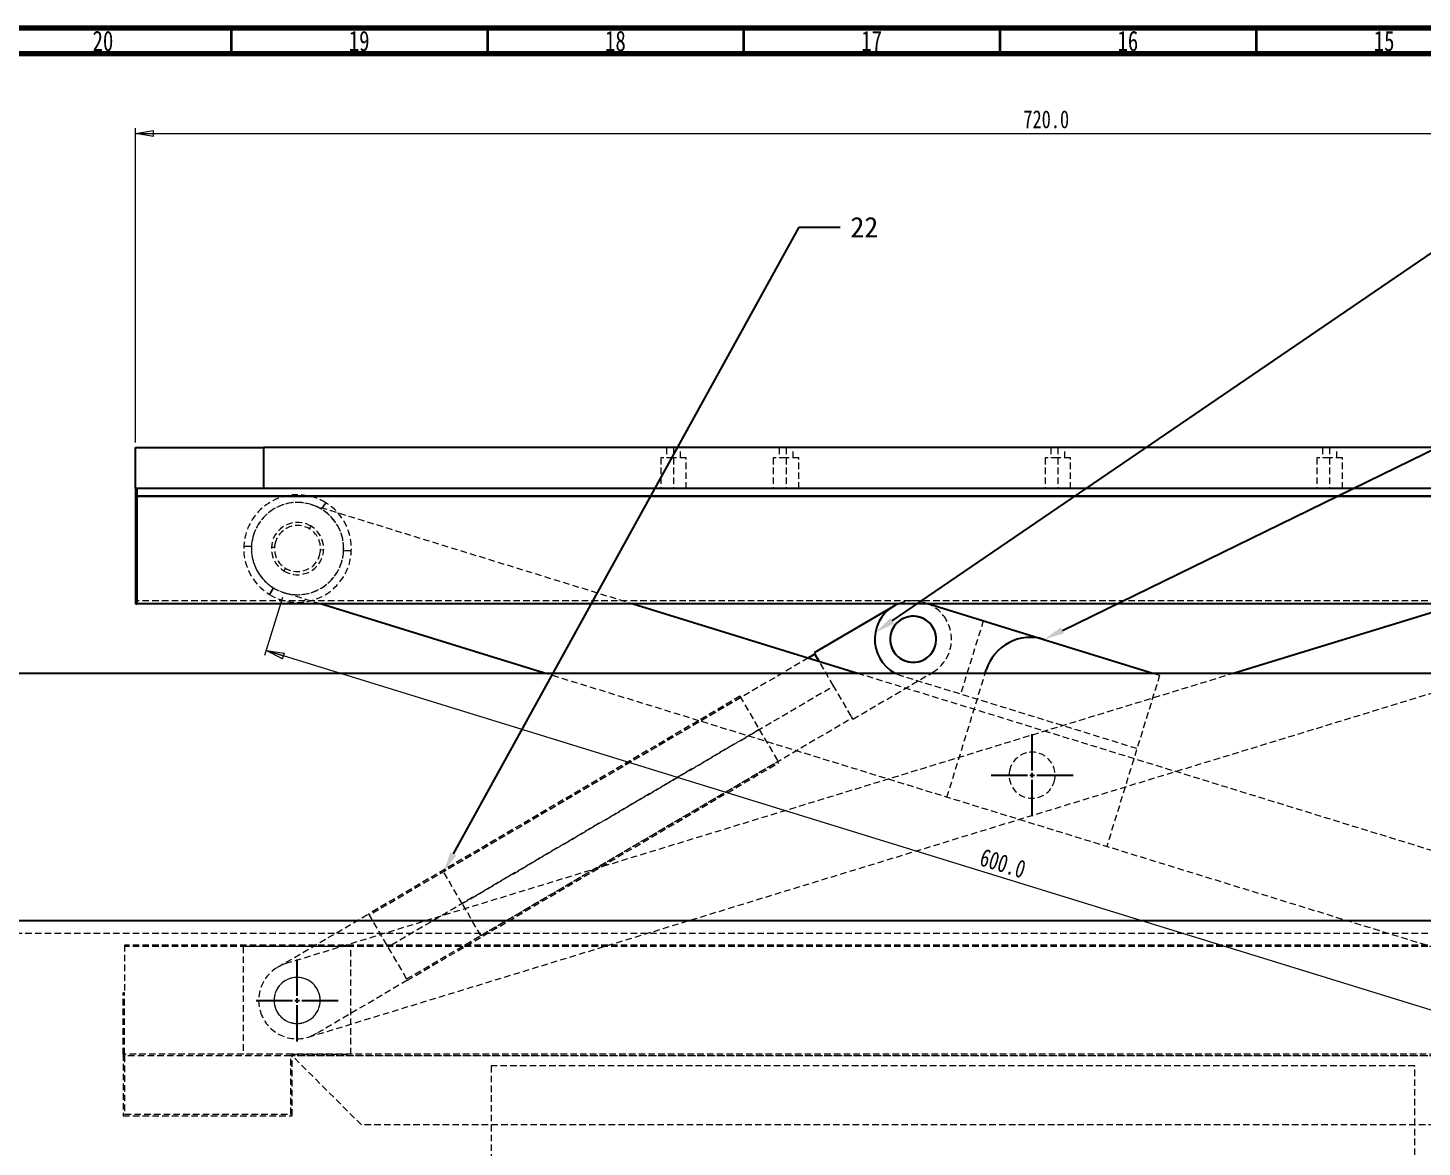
# Model space of a CAD drawing. Header units: millimetres. Extents: x 15 to 1184, y 5 to 836.
# Drawn here: x 209.8 to 481.8, y 617.6 to 836 of the extents above; entities that cross this region are included whole.
import ezdxf
from ezdxf import colors
from ezdxf.entities.mleader import LeaderData, LeaderLine
from ezdxf.math import Vec2, Vec3

# ---------------------------------------------------------------- set-up
doc = ezdxf.new("R2010")
doc.units = ezdxf.units.MM
doc.linetypes.add('CENTER2', pattern=[28.575, 19.05, -3.175, 3.175, -3.175])
doc.linetypes.add('HIDDEN', pattern=[1.905, 1.27, -0.635])
doc.styles.add('SLDTEXTSTYLE0', font='TXT', dxfattribs={"width": 0.75})
doc.dimstyles.new('SLDDIMSTYLE0', dxfattribs={"dimtxt": 3.5, "dimasz": 3.556, "dimexe": 0, "dimexo": 0.0625, "dimgap": 0.875, "dimtad": 1, "dimdec": 1, "dimlfac": 2, "dimrnd": 1e-09, "dimzin": 4, "dimdsep": 46, "dimtxsty": 'SLDTEXTSTYLE0', "dimblk1": 'CLOSED', "dimblk2": 'CLOSED', "dimsah": 1, "dimcen": 0.09, "dimadec": 0, "dimazin": 1, "dimtfac": 1, "dimtdec": 1, "dimtofl": 0, "dimtmove": 0, "dimatfit": 3, "dimldrblk": 'CLOSED', "dimfxl": 1, "dimfrac": 2, "dimtolj": 1, "dimtzin": 12, "dimarcsym": 0})

# ---------------------------------------------------------------- blocks, each defined once
blk = doc.blocks.new('_Closed')
at = {"color": 0, "linetype": 'ByBlock', "lineweight": -2}
for p, q in [((-1, 0.166667), (0, 0)), ((-1, 0.166667), (-1, -0.166667)), ((0, 0), (-1, -0.166667)), ((0, 0), (-1, 0))]:
    blk.add_line(p, q, dxfattribs=at)
blk = doc.blocks.new('_D_2')
at = {"color": 7, "linetype": 'Continuous', "lineweight": 0, "transparency": 16777216}
for p, q in [((230.76, 755.09), (230.76, 816.4)), ((590.76, 755.09), (590.76, 816.4)), ((230.76, 815.4), (590.76, 815.4))]:
    blk.add_line(p, q, dxfattribs=at)
at = {"color": 7, "linetype": 'Continuous', "lineweight": 18, "transparency": 16777216, "xscale": 3.556, "yscale": 3.556}
for p, rotation in [((230.76, 815.4, -3.74), 179.9999999999998), ((590.76, 815.4, -3.74), 359.9999999999998)]:
    blk.add_blockref('_Closed', p, dxfattribs=dict(at, rotation=rotation))
at = {"color": 7, "linetype": 'Continuous', "lineweight": 18, "transparency": 16777216, "insert": (404.03, 819.92), "char_height": 3.5, "attachment_point": 1, "style": 'SLDTEXTSTYLE0'}
blk.add_mtext('720.0', dxfattribs=at)
blk = doc.blocks.new('_D_8')
at = {"color": 7, "linetype": 'Continuous', "lineweight": 0, "transparency": 16777216}
for p, q in [((259.45, 724.84), (255.96, 713.53)), ((542.91, 626.01), (256.25, 714.48)), ((546.11, 636.37), (542.62, 625.06))]:
    blk.add_line(p, q, dxfattribs=at)
at = {"color": 7, "linetype": 'Continuous', "lineweight": 18, "transparency": 16777216, "xscale": 3.556, "yscale": 3.556}
for p, rotation in [((256.25, 714.48, -3.74), 162.8488047369223), ((542.91, 626.01, -3.74), 342.8488047369224)]:
    blk.add_blockref('_Closed', p, dxfattribs=dict(at, rotation=rotation))
at = {"color": 7, "linetype": 'Continuous', "lineweight": 18, "transparency": 16777216, "insert": (396.29, 675.98), "char_height": 3.5, "attachment_point": 1, "rotation": 342.8488, "style": 'SLDTEXTSTYLE0'}
blk.add_mtext('600.0', dxfattribs=at)
blk = doc.blocks.new('*U38')
at = {"color": 0, "linetype": 'CENTER2', "transparency": 16777216}
for p, q in [((0, 0.9), (0, 8)), ((-8, 0), (-0.9, 0)), ((0.9, 0), (8, 0)), ((0, -8), (0, -0.9))]:
    blk.add_line(p, q, dxfattribs=at)
at = {"color": 0, "linetype": 'Continuous', "transparency": 16777216}
for p, q in [((-0.45, 0), (0.45, 0)), ((0, -0.45), (0, 0.45))]:
    blk.add_line(p, q, dxfattribs=at)
blk = doc.blocks.new('*U39')
at = {"color": 0, "linetype": 'CENTER2', "transparency": 16777216}
for p, q in [((0, 0.9), (0, 8)), ((-8, 0), (-0.9, 0)), ((0.9, 0), (8, 0)), ((0, -8), (0, -0.9))]:
    blk.add_line(p, q, dxfattribs=at)
at = {"color": 0, "linetype": 'Continuous', "transparency": 16777216}
for p, q in [((-0.45, 0), (0.45, 0)), ((0, -0.45), (0, 0.45))]:
    blk.add_line(p, q, dxfattribs=at)

msp = doc.modelspace()

# ---------------------------------------------------------------- linework, layer by layer
at = {"color": 7, "linetype": 'Continuous', "lineweight": 70}
for p, q in [((15, 836), (1184, 836)), ((20, 831), (1179, 831))]:
    msp.add_line(p, q, dxfattribs=at)
at = {"color": 7, "linetype": 'Continuous', "lineweight": 35}
for p, q in [((249.5, 831), (249.5, 836)), ((299.5, 831), (299.5, 836)), ((349.5, 831), (349.5, 836)), ((399.5, 831), (399.5, 836)), ((449.5, 831), (449.5, 836))]:
    msp.add_line(p, q, dxfattribs=at)
at = {"color": 7, "linetype": 'Continuous', "lineweight": 25}
for p, q in [((230.756, 746.091), (230.756, 754.091)), ((230.756, 754.091), (255.756, 754.091)), ((255.756, 754.091), (255.756, 746.091)), ((565.756, 754.091), (255.756, 754.091)), ((255.756, 746.091), (230.756, 746.091)), ((230.756, 746.091), (230.756, 723.591)), ((231.056, 746.091), (231.056, 723.591)), ((231.056, 746.091), (231.056, 744.591)), ((565.756, 746.091), (255.756, 746.091)), ((231.056, 744.591), (231.056, 723.591)), ((561.056, 744.591), (231.056, 744.591)), ((231.056, 744.591), (561.056, 744.591)), ((230.756, 723.591), (231.056, 723.591)), ((561.056, 723.591), (231.056, 723.591)), ((310.606, 710.094), (266.872, 723.591)), ((327.911, 723.591), (371.645, 710.094)), ((378.726, 723.159), (363.197, 714.056)), ((385.586, 723.591), (408.044, 716.66)), ((489.265, 723.591), (445.203, 710.094)), ((408.044, 716.66), (429.321, 710.094)), ((363.349, 713.797), (362.071, 713.048)), ((363.197, 714.056), (363.531, 713.486)), ((364.167, 712.401), (363.531, 713.486)), ((199.057, 710.094), (601.557, 710.094)), ((396.598, 710.094), (396.79, 710.714)), ((199.057, 661.783), (601.557, 661.783))]:
    msp.add_line(p, q, dxfattribs=at)
at = {"color": 7, "linetype": 'HIDDEN', "lineweight": 18}
for p, q in [((255.756, 746.091), (255.756, 754.091)), ((334.381, 754.091), (334.381, 752.091)), ((335.756, 754.091), (335.756, 752.091)), ((335.756, 754.091), (335.756, 752.091)), ((337.131, 752.091), (337.131, 754.091)), ((356.348, 754.091), (356.348, 752.091)), ((357.723, 754.091), (357.723, 752.091)), ((357.723, 754.091), (357.723, 752.091)), ((357.723, 754.091), (357.723, 752.091)), ((357.723, 754.091), (357.723, 752.091)), ((359.098, 752.091), (359.098, 754.091)), ((409.381, 754.091), (409.381, 752.091)), ((410.756, 754.091), (410.756, 752.091)), ((410.756, 754.091), (410.756, 752.091)), ((410.756, 754.091), (410.756, 752.091)), ((410.756, 754.091), (410.756, 752.091)), ((412.131, 752.091), (412.131, 754.091)), ((462.414, 754.091), (462.414, 752.091)), ((463.789, 754.091), (463.789, 752.091)), ((463.789, 754.091), (463.789, 752.091)), ((463.789, 754.091), (463.789, 752.091)), ((463.789, 754.091), (463.789, 752.091)), ((465.164, 752.091), (465.164, 754.091)), ((335.756, 752.091), (333.256, 752.091)), ((333.256, 752.091), (333.256, 746.091)), ((335.756, 752.091), (335.756, 746.091)), ((335.756, 752.091), (335.756, 746.091)), ((338.256, 752.091), (335.756, 752.091)), ((338.256, 746.091), (338.256, 752.091)), ((357.723, 752.091), (355.223, 752.091)), ((355.223, 752.091), (355.223, 746.091)), ((357.723, 752.091), (357.723, 746.091)), ((357.723, 752.091), (357.723, 746.091)), ((360.223, 752.091), (357.723, 752.091)), ((357.723, 752.091), (357.723, 746.091)), ((357.723, 752.091), (357.723, 746.091)), ((360.223, 746.091), (360.223, 752.091)), ((410.756, 752.091), (408.256, 752.091)), ((408.256, 752.091), (408.256, 746.091)), ((410.756, 752.091), (410.756, 746.091)), ((410.756, 752.091), (410.756, 746.091)), ((413.256, 752.091), (410.756, 752.091)), ((410.756, 752.091), (410.756, 746.091)), ((410.756, 752.091), (410.756, 746.091)), ((413.256, 746.091), (413.256, 752.091)), ((463.789, 752.091), (461.289, 752.091)), ((461.289, 752.091), (461.289, 746.091)), ((463.789, 752.091), (463.789, 746.091)), ((463.789, 752.091), (463.789, 746.091)), ((466.289, 752.091), (463.789, 752.091)), ((463.789, 752.091), (463.789, 746.091)), ((463.789, 752.091), (463.789, 746.091)), ((466.289, 746.091), (466.289, 752.091)), ((265.051, 742.99), (327.911, 723.591)), ((267.101, 742.064), (267.885, 743.342)), ((267.885, 743.342), (267.101, 742.064)), ((264.749, 738.227), (265.062, 738.739)), ((264.749, 738.227), (265.062, 738.739)), ((253.405, 734.77), (251.906, 734.833)), ((251.906, 734.833), (253.405, 734.77)), ((257.901, 734.58), (257.301, 734.606)), ((257.901, 734.58), (257.301, 734.606)), ((266.893, 734.201), (267.492, 734.176)), ((266.893, 734.201), (267.492, 734.176)), ((271.389, 734.011), (272.888, 733.948)), ((272.888, 733.948), (271.389, 734.011)), ((260.045, 730.554), (259.731, 730.043)), ((260.045, 730.554), (259.731, 730.043)), ((257.693, 726.718), (256.909, 725.439)), ((256.909, 725.439), (257.693, 726.718)), ((561.056, 724.191), (231.056, 724.191)), ((266.872, 723.591), (259.743, 725.791)), ((384.73, 723.855), (385.586, 723.591)), ((396.199, 720.315), (391.776, 705.982)), ((362.071, 713.048), (290.881, 671.319)), ((445.203, 710.094), (260.108, 653.394)), ((264.501, 639.051), (496.416, 710.094)), ((546.402, 637.323), (310.606, 710.094)), ((366.99, 707.586), (364.167, 712.401)), ((370.782, 701.116), (386.311, 710.218)), ((371.645, 710.094), (551.71, 654.522)), ((389.12, 685.863), (396.598, 710.094)), ((429.321, 710.094), (430.618, 709.693)), ((294.522, 665.107), (366.99, 707.586)), ((294.522, 665.107), (366.99, 707.586)), ((370.448, 701.686), (366.99, 707.586)), ((426.195, 695.36), (380.307, 709.522)), ((430.618, 709.693), (420.295, 676.242)), ((348.704, 705.561), (276.236, 663.082)), ((348.855, 705.302), (276.388, 662.823)), ((348.704, 705.561), (352.496, 699.09)), ((298.163, 658.896), (370.631, 701.374)), ((370.448, 701.686), (370.782, 701.116)), ((352.496, 699.09), (280.029, 656.612)), ((352.496, 699.09), (280.029, 656.612)), ((352.496, 699.09), (280.029, 656.612)), ((352.496, 699.09), (280.029, 656.612)), ((352.496, 699.09), (356.289, 692.62)), ((283.67, 650.4), (356.138, 692.879)), ((283.822, 650.142), (356.289, 692.62)), ((294.522, 665.107), (290.881, 671.319)), ((298.163, 658.896), (294.522, 665.107)), ((258.512, 652.693), (276.236, 663.082)), ((276.236, 663.082), (283.822, 650.142)), ((543.914, 659.283), (204.201, 659.283)), ((561.056, 657.022), (228.656, 657.022)), ((228.656, 657.022), (228.656, 647.722)), ((561.056, 656.722), (228.656, 656.722)), ((251.805, 656.722), (251.805, 635.722)), ((272.805, 656.722), (251.805, 656.722)), ((272.805, 635.722), (272.805, 656.722)), ((228.656, 647.722), (228.356, 647.722)), ((228.356, 635.722), (228.356, 647.722)), ((228.656, 635.722), (228.656, 647.722)), ((283.822, 650.142), (266.097, 639.752)), ((228.656, 635.722), (228.356, 635.722)), ((261.356, 635.722), (228.356, 635.722)), ((228.356, 635.722), (228.356, 623.722)), ((228.656, 635.722), (228.656, 635.422)), ((261.056, 635.422), (228.656, 635.422)), ((228.656, 635.422), (228.656, 624.022)), ((528.656, 635.422), (261.056, 635.422)), ((261.056, 624.022), (261.056, 635.422)), ((261.356, 635.722), (272.805, 635.722)), ((528.356, 635.722), (261.356, 635.722)), ((261.356, 623.722), (261.356, 635.722)), ((274.856, 621.922), (261.356, 635.422)), ((528.356, 635.422), (261.356, 635.422)), ((480.416, 633.427), (300.204, 633.427)), ((300.204, 633.427), (300.204, 621.922)), ((480.416, 621.922), (480.416, 633.427)), ((228.356, 623.722), (261.356, 623.722)), ((228.656, 624.022), (261.056, 624.022)), ((514.856, 621.922), (274.856, 621.922)), ((300.204, 621.922), (300.204, 598.927)), ((480.416, 598.927), (480.416, 621.922))]:
    msp.add_line(p, q, dxfattribs=at)
at = {"color": 7, "linetype": 'HIDDEN', "lineweight": 18, "flags": 128}
for points in [[(380.307, 709.522), (379.213, 709.956), (378.947, 710.094)], [(266.097, 639.752), (265.038, 639.238), (264.501, 639.051)]]:
    msp.add_lwpolyline(points, dxfattribs=at)
at = {"color": 7, "linetype": 'HIDDEN', "lineweight": 18}
for centre, radius, start, end in [((262.397, 734.391), 10.5, 58.48871, 238.48871), ((262.397, 734.391), 9, 58.48871, 238.48871), ((262.397, 734.391), 9, 58.48871, 238.48871), ((262.397, 734.391), 9, 72.8488, 162.8488), ((262.397, 734.391), 10.5, 238.48871, 58.48871), ((262.397, 734.391), 9, 357.58393, 72.8488), ((262.397, 734.391), 9, 357.58393, 72.8488), ((262.397, 734.391), 9, 238.48871, 58.48871), ((262.397, 734.391), 9, 238.48871, 58.48871), ((262.397, 734.391), 5.1, 58.48871, 238.48871), ((262.397, 734.391), 4.5, 342.8488, 162.8488), ((262.397, 734.391), 5.1, 238.48871, 58.48871), ((262.397, 734.391), 9, 162.8488, 252.8488), ((262.397, 734.391), 4.5, 162.8488, 342.8488), ((262.397, 734.391), 9, 252.8488, 357.58393), ((262.397, 734.391), 9, 252.8488, 357.58393), ((382.518, 716.689), 7.5, 72.8488, 113.031), ((382.518, 716.689), 7.5, 30.37768, 72.8488), ((382.518, 716.689), 7.5, 300.37768, 30.37768), ((405.726, 690.157), 4.5, 342.8488, 162.8488), ((405.726, 690.157), 4.5, 162.8488, 342.8488), ((262.305, 646.222), 7.5, 107.03131, 197.03131), ((262.305, 646.222), 4.5, 17.03131, 197.03131), ((262.305, 646.222), 4.5, 0, 180), ((262.305, 646.222), 4.5, 197.03131, 17.03131), ((262.305, 646.222), 4.5, 180, 0), ((262.305, 646.222), 7.5, 197.03131, 287.03131)]:
    msp.add_arc(centre, radius, start, end, dxfattribs=at)
at = {"color": 7, "linetype": 'Continuous', "lineweight": 25}
for centre, radius, start, end in [((382.518, 716.689), 7.5, 113.031, 241.562), ((382.518, 716.689), 4.5, 360, 180), ((382.518, 716.689), 4.5, 360, 180), ((382.518, 716.689), 4.5, 342.8488, 162.8488), ((382.518, 716.689), 4.5, 162.8488, 342.8488), ((382.518, 716.689), 4.5, 180, 360), ((382.518, 716.689), 4.5, 180, 360), ((405.39, 708.06), 9, 72.8488, 162.8488)]:
    msp.add_arc(centre, radius, start, end, dxfattribs=at)

# ---------------------------------------------------------------- block references
at = {"linetype": 'CENTER2'}
for name, p in [('*U38', (405.726, 690.157)), ('*U39', (262.305, 646.222))]:
    msp.add_blockref(name, p, dxfattribs=at)

# ---------------------------------------------------------------- texts
at = {"color": 7, "linetype": 'Continuous', "lineweight": 0, "char_height": 3.9687, "attachment_point": 2, "style": 'SLDTEXTSTYLE0'}
for s, insert in [('20', (224.42, 835.438)), ('19', (274.42, 835.438)), ('18', (324.42, 835.438)), ('17', (374.42, 835.438)), ('16', (424.42, 835.438)), ('15', (474.42, 835.438))]:
    msp.add_mtext(s, dxfattribs=dict(at, insert=insert))

# ---------------------------------------------------------------- dimensions: what is measured, and where the dimension line sits
at = {"color": 7, "linetype": 'Continuous', "lineweight": 18}
dim = msp.add_linear_dim(base=(590.756, 815.404), p1=(230.756, 754.091), p2=(590.756, 754.091), dimstyle='SLDDIMSTYLE0', dxfattribs=at)
dim.commit()
dim.dimension.update_dxf_attribs({"geometry": '_D_2', "text_midpoint": (409.845, 815.404), "dimtype": 160})
dim = msp.add_linear_dim(base=(256.252, 714.481), p1=(546.402, 637.323), p2=(259.743, 725.791), angle=342.8488, dimstyle='SLDDIMSTYLE0', dxfattribs=at)
dim.commit()
dim.dimension.update_dxf_attribs({"geometry": '_D_8', "text_midpoint": (400.52, 669.958), "dimtype": 160})

# ---------------------------------------------------------------- leaders
ml = msp.add_multileader_mtext('Standard')
ml.set_content('22', color=256)
ml.set_leader_properties()
ml.build(insert=Vec2(0, 0))
ml.multileader.update_dxf_attribs({"text_right_attachment_type": 6})
ctx = ml.context
ctx.base_point, ctx.plane_origin = Vec3(368.276, 797.111), Vec3(290.881, 671.319)
ctx.right_attachment = 6
notes = []
notes.append((ctx, [(0, (1, 1, 0), (360.276, 797.111), (1, 0), 8, [(0, [(290.881, 671.319)], 0, [])])]))
ctx.mtext.insert, ctx.mtext.flow_direction = Vec3(370.276, 799.111), 5
ml = msp.add_multileader_mtext('Standard')
ml.set_content('21', color=256)
ml.set_leader_properties()
ml.build(insert=Vec2(0, 0))
ml.multileader.update_dxf_attribs({"text_right_attachment_type": 6})
ctx = ml.context
ctx.base_point, ctx.plane_origin = Vec3(498.688, 796.887), Vec3(375.137, 718.016)
ctx.right_attachment = 6
notes.append((ctx, [(0, (1, 1, 0), (490.688, 796.887), (1, 0), 8, [(0, [(375.137, 718.016)], 0, [])])]))
ctx.mtext.insert, ctx.mtext.flow_direction = Vec3(500.688, 798.887), 5
ml = msp.add_multileader_mtext('Standard')
ml.set_content('20', color=256)
ml.set_leader_properties()
ml.build(insert=Vec2(0, 0))
ml.multileader.update_dxf_attribs({"text_right_attachment_type": 6})
ctx = ml.context
ctx.base_point, ctx.plane_origin = Vec3(562.126, 787.994), Vec3(408.044, 716.66)
ctx.right_attachment = 6
notes.append((ctx, [(0, (1, 1, 0), (554.126, 787.994), (1, 0), 8, [(0, [(408.044, 716.66)], 0, [])])]))
ctx.mtext.insert, ctx.mtext.flow_direction = Vec3(564.126, 789.994), 5
for ctx, leaders in notes:
    for number, flags, end, landing, length, lines in leaders:
        leader = LeaderData()
        leader.index, (leader.has_last_leader_line, leader.has_dogleg_vector, leader.attachment_direction) = number, flags
        leader.last_leader_point, leader.dogleg_vector, leader.dogleg_length = Vec3(end), Vec3(landing), length
        for number, points, colour, breaks in lines:
            line = LeaderLine()
            line.index, line.vertices, line.color, line.breaks = number, Vec3.list(points), colors.encode_raw_color(colour), breaks
            leader.lines.append(line)
        ctx.leaders.append(leader)

doc.saveas('drawing.dxf')
